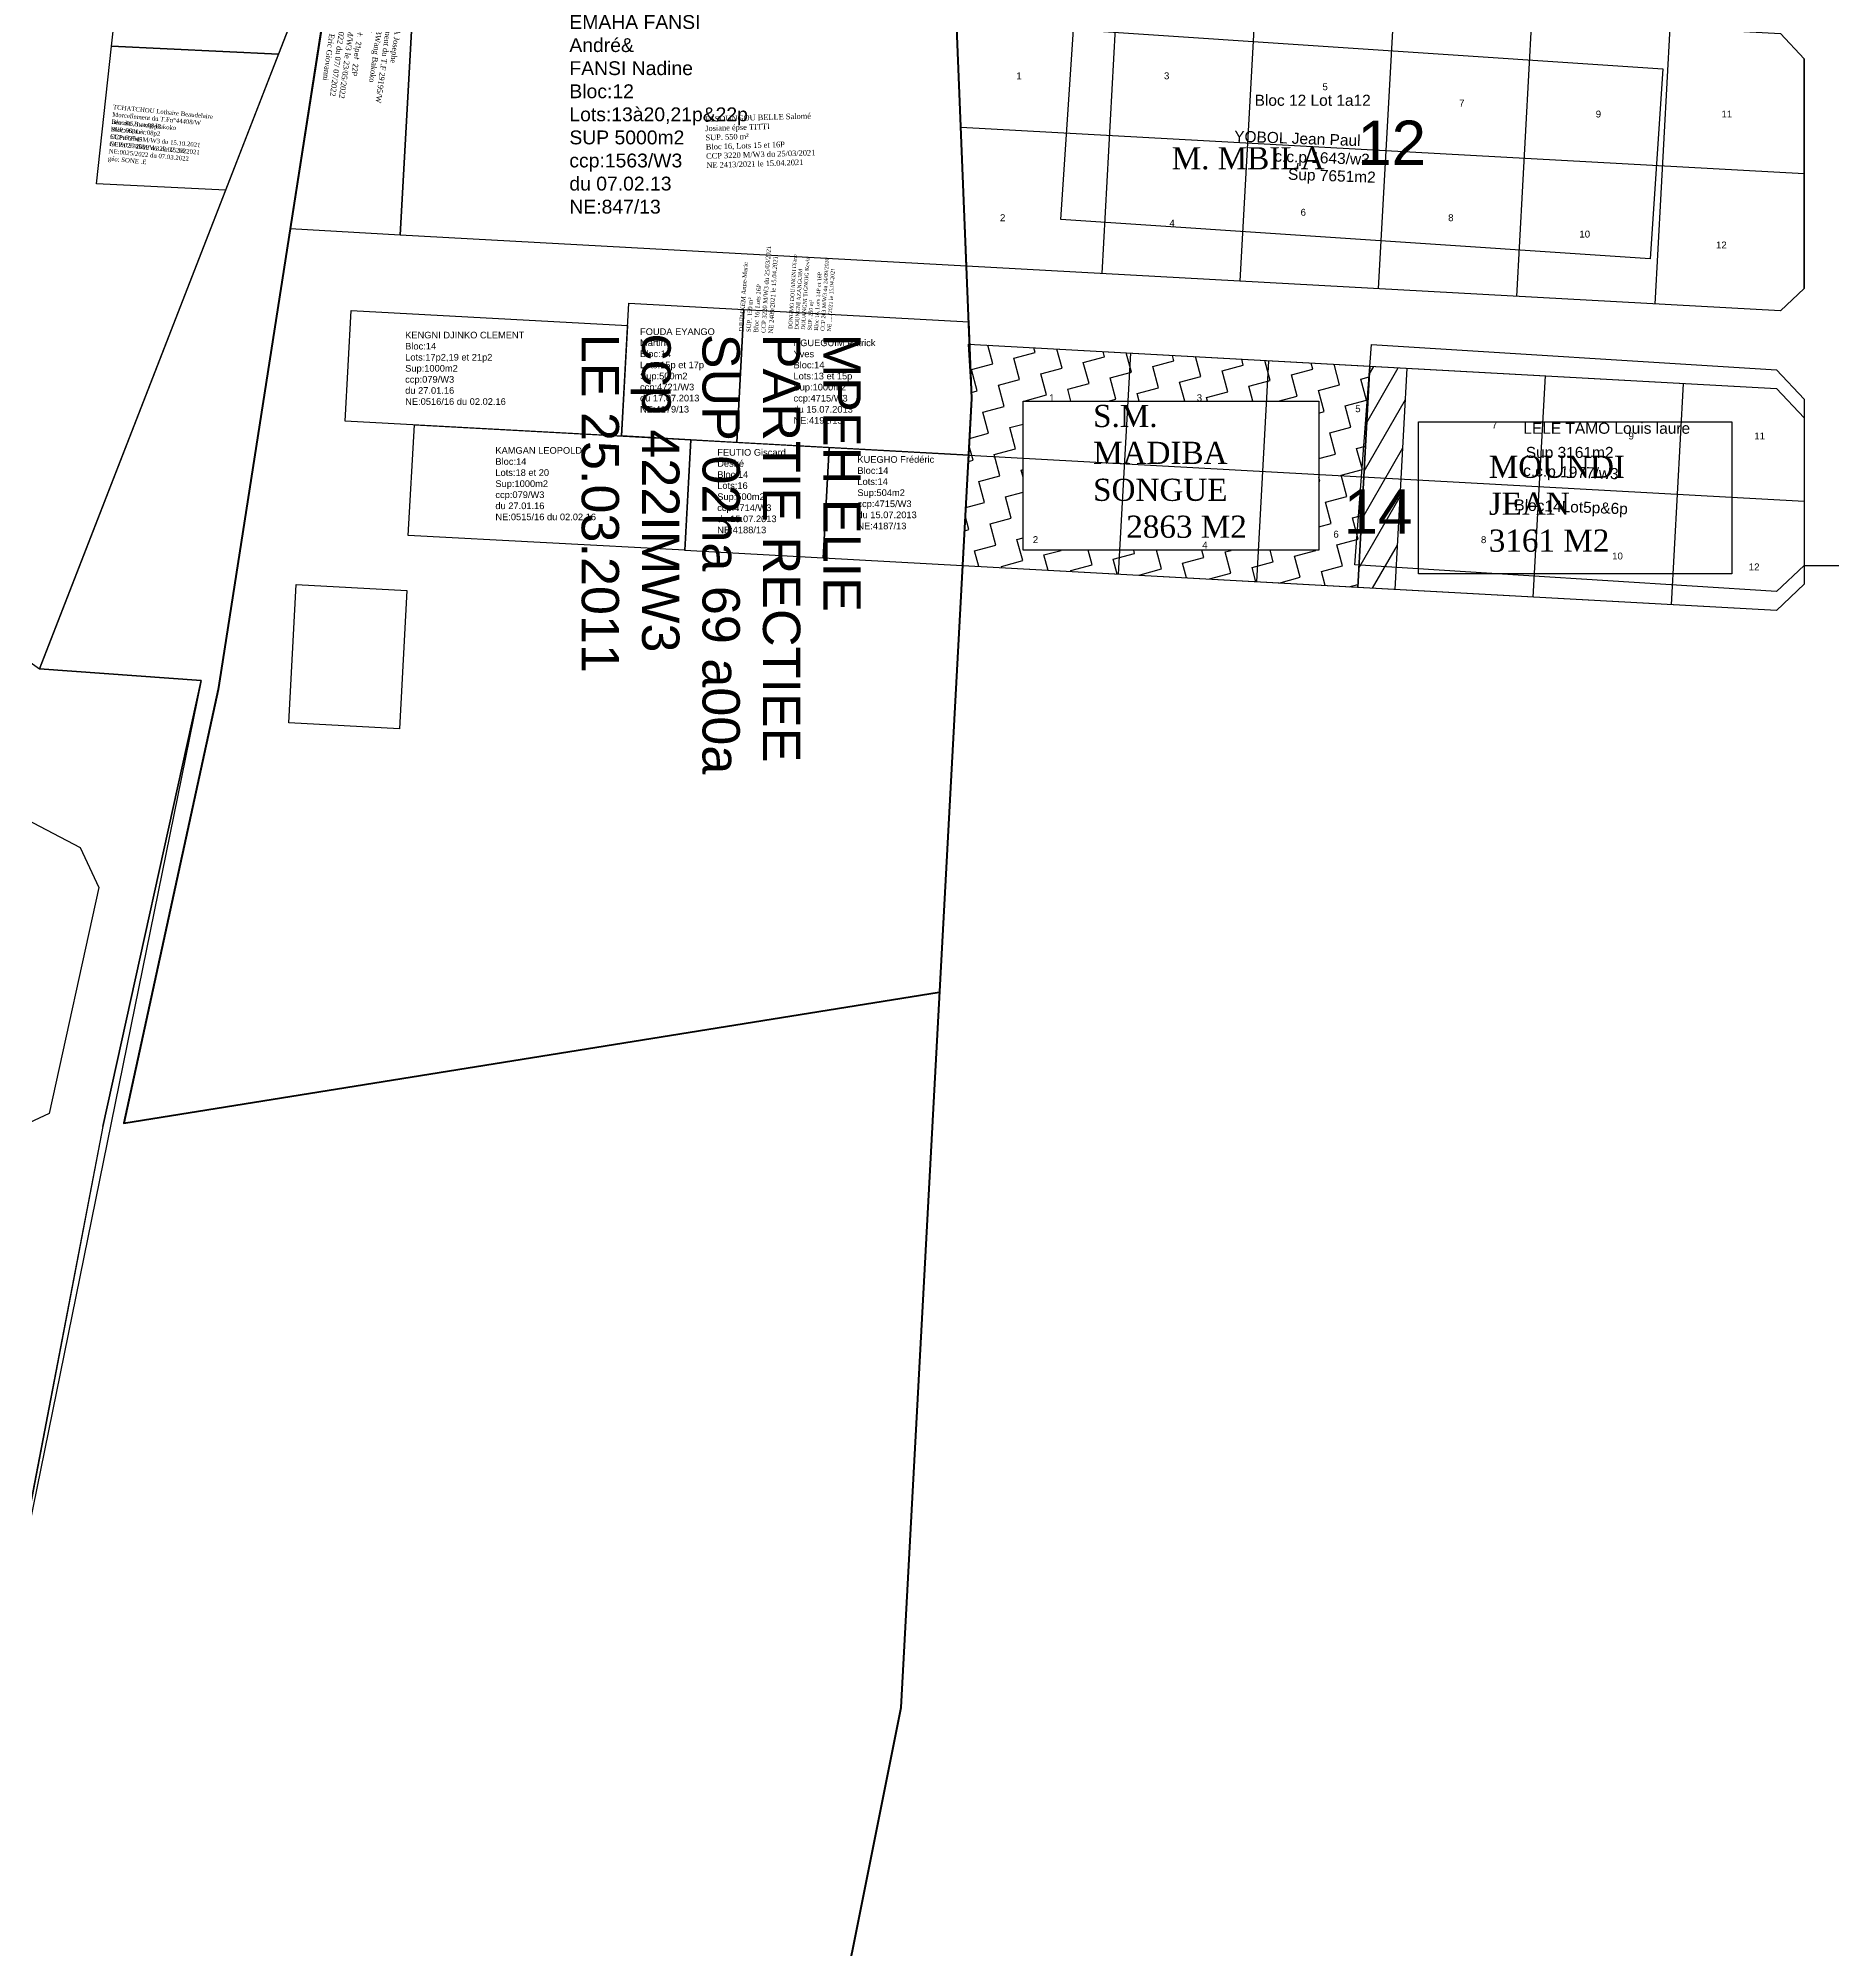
# Model space of a CAD drawing. Header units: millimetres. Extents: x 590121 to 927379, y 438565 to 1441738.
# Drawn here: x 925174.1 to 925498.2, y 1439115.5 to 1439460.7 of the extents above; entities that cross this region are included whole.
import ezdxf

# ---------------------------------------------------------------- set-up
doc = ezdxf.new("R2010")
doc.units = ezdxf.units.MM
doc.header["$LTSCALE"] = 10
doc.layers.add('end maj 26 02 2021', color=30, linetype='Continuous')
doc.layers.add('MAJ MARS', color=7, linetype='Continuous')
doc.styles.get("Standard").update_dxf_attribs({"font": 'arial.ttf'})
doc.styles.add('Times 1.0', font='times.ttf', dxfattribs={"width": 0.99, "height": 1})
doc.styles.add('Times 4.0', font='times.ttf', dxfattribs={"width": 0.99, "height": 2})

msp = doc.modelspace()

# ---------------------------------------------------------------- hatches: boundary and pattern name
at = {"layer": 'end maj 26 02 2021', "linetype": 'ByBlock'}
h = msp.add_hatch(dxfattribs=at)
h.set_pattern_fill('ZIGZAG', color=256, scale=1.25, angle=15, style=0)
h.set_pattern_definition([(15, (0, 0), (2.806330038, 4.860706208), [3.96875, -3.96875]), (105, (3.8335, 1.027), (-4.860706208, 2.806330038), [3.96875, -3.96875])])
h.paths.add_polyline_path([(925371.39, 1439403.8), (925342.12, 1439405.41), (925342.69, 1439395.58), (925342.14, 1439385.38), (925351.95, 1439384.84), (925351.95, 1439395.11), (925370.91, 1439395.11)])
h.paths.add_polyline_path([(925396.35, 1439402.42), (925371.39, 1439403.8), (925370.91, 1439395.11), (925395.94, 1439395.11)])
h.paths.add_polyline_path([(925414.56, 1439401.42), (925396.35, 1439402.42), (925395.94, 1439395.11), (925405.37, 1439395.11), (925405.37, 1439381.9), (925413.46, 1439381.45)])
h.paths.add_polyline_path([(925413.46, 1439381.45), (925405.37, 1439381.9), (925405.37, 1439368.18), (925394.46, 1439368.18), (925394.15, 1439362.49), (925412.37, 1439361.48)])
h.paths.add_polyline_path([(925394.46, 1439368.18), (925369.43, 1439368.18), (925369.19, 1439363.86), (925394.15, 1439362.49)])
h.paths.add_polyline_path([(925351.95, 1439384.84), (925342.14, 1439385.38), (925341.06, 1439365.41), (925369.19, 1439363.86), (925369.43, 1439368.18), (925351.95, 1439368.18)])
h.paths.add_polyline_path([(925356.35, 1439394.79), (925357.39, 1439394.79), (925357.39, 1439396.66), (925356.35, 1439396.66)], flags=25)
h.paths.add_polyline_path([(925383, 1439394.79), (925384.45, 1439394.79), (925384.45, 1439396.66), (925383, 1439396.66)], flags=9)
h.paths.add_polyline_path([(925411.62, 1439392.82), (925413.08, 1439392.82), (925413.08, 1439394.69), (925411.62, 1439394.69)], flags=24)
h.paths.add_polyline_path([(925407.67, 1439370.16), (925409.13, 1439370.16), (925409.13, 1439372.03), (925407.67, 1439372.03)], flags=24)
h.paths.add_polyline_path([(925407.83, 1439369.19), (925422.5, 1439369.19), (925422.5, 1439381.19), (925407.83, 1439381.19)], flags=9)
h = msp.add_hatch(dxfattribs=at)
h.set_pattern_fill('ANSI31', color=256, scale=1.25, angle=15, style=0)
h.paths.add_polyline_path([(925421.31, 1439401.05), (925414.56, 1439401.42), (925413.46, 1439381.45), (925420.21, 1439381.08)])
h.paths.add_polyline_path([(925412.37, 1439361.48), (925419.11, 1439361.11), (925420.21, 1439381.08), (925413.46, 1439381.45)])
h.paths.add_polyline_path([(925410.12, 1439369.19), (925426.31, 1439369.19), (925426.31, 1439381.19), (925410.12, 1439381.19)], flags=9)

# ---------------------------------------------------------------- linework, layer by layer
at = {"flags": 128}
for points in [[(925227.33, 1439475.86), (925242.23, 1439475.04), (925239.49, 1439425.12), (925219.59, 1439426.21)], [(925187.36, 1439459.24), (925217.48, 1439457.77), (925207.93, 1439433.21), (925184.64, 1439434.35)]]:
    msp.add_lwpolyline(points, close=True, dxfattribs=at)
at = {"layer": 'end maj 26 02 2021', "color": 3, "linetype": 'ByBlock'}
for p, q in [((925342.69, 1439395.58), (925336.42, 1439550.42)), ((925329.96, 1439159.25), (925342.69, 1439395.58))]:
    msp.add_line(p, q, dxfattribs=at)
at = {"layer": 'end maj 26 02 2021', "color": 5, "linetype": 'ByBlock'}
for p, q in [((925336.42, 1439550.42), (925342.69, 1439395.58)), ((925174.33, 1439346.8), (925229.21, 1439487.92)), ((925174.33, 1439346.8), (925229.21, 1439487.92)), ((925342.69, 1439395.58), (925329.96, 1439159.25))]:
    msp.add_line(p, q, dxfattribs=at)
at = {"layer": 'end maj 26 02 2021', "linetype": 'ByBlock', "ltscale": 0.0014}
msp.add_line((925229.21, 1439487.92), (925174.33, 1439346.8), dxfattribs=at)
at = {"layer": 'end maj 26 02 2021', "color": 0, "linetype": 'ByBlock'}
for p, q in [((925368.9, 1439468.07), (925366.15, 1439418.15)), ((925393.86, 1439466.7), (925391.11, 1439416.77)), ((925418.82, 1439465.32), (925416.08, 1439415.4)), ((925443.78, 1439463.95), (925441.04, 1439414.03)), ((925468.75, 1439462.58), (925466, 1439412.65)), ((925488.72, 1439461.48), (925493, 1439456.95)), ((925493, 1439456.95), (925493, 1439415.46)), ((925493, 1439415.46), (925493, 1439456.95)), ((925340.71, 1439444.59), (925493, 1439436.2)), ((925493, 1439415.46), (925488.72, 1439411.4)), ((925342.12, 1439405.41), (925488.01, 1439397.38)), ((925369.19, 1439363.86), (925371.39, 1439403.8)), ((925394.15, 1439362.49), (925396.35, 1439402.42)), ((925414.56, 1439401.42), (925412.37, 1439361.48)), ((925419.11, 1439361.11), (925421.31, 1439401.05)), ((925419.11, 1439361.11), (925421.31, 1439401.05)), ((925444.07, 1439359.74), (925446.27, 1439399.68)), ((925469.04, 1439358.36), (925471.23, 1439398.3)), ((925488.01, 1439397.38), (925493, 1439392.11)), ((925342.69, 1439395.58), (925329.96, 1439159.25)), ((925493, 1439392.11), (925493, 1439362.05)), ((925342.14, 1439385.38), (925493, 1439377.08)), ((925488.01, 1439357.32), (925341.06, 1439365.41)), ((925493, 1439362.05), (925488.01, 1439357.32))]:
    msp.add_line(p, q, dxfattribs=at)
at = {"layer": 'end maj 26 02 2021', "linetype": 'ByBlock'}
for p, q in [((925488.72, 1439461.48), (925493, 1439456.95)), ((925493, 1439456.95), (925493, 1439415.46)), ((925493, 1439415.46), (925488.72, 1439411.4)), ((925411.86, 1439365.56), (925414.86, 1439405.37)), ((925414.86, 1439405.37), (925488.01, 1439400.77)), ((925488.01, 1439400.77), (925493, 1439395.46)), ((925493, 1439395.46), (925493, 1439365.46)), ((925488.01, 1439360.77), (925411.86, 1439365.56)), ((925493, 1439365.46), (925488.01, 1439360.77)), ((925493, 1439365.46), (925507, 1439365.46))]:
    msp.add_line(p, q, dxfattribs=at)
at = {"layer": 'end maj 26 02 2021', "color": 7, "linetype": 'ByBlock', "lineweight": 20}
for p, q in [((925181.7, 1439314.52), (925082.99, 1439366.25)), ((925082.99, 1439366.25), (925181.7, 1439314.52))]:
    msp.add_line(p, q, dxfattribs=at)
at = {"layer": 'end maj 26 02 2021', "linetype": 'ByBlock', "flags": 128}
msp.add_lwpolyline([(925185.79, 1439264.16), (925203.51, 1439344.65), (925174.33, 1439346.8), (925229.21, 1439487.92), (925180.26, 1439526.94), (925200.47, 1439542.15), (925212.37, 1439714.88), (925262.15, 1439715.47), (925260.89, 1439898.44), (925281.73, 1439973.69), (925234.59, 1439996.18), (925233.2, 1440029.88), (925222.77, 1440055.65), (925194.25, 1440230.87), (925222.91, 1440244.66)], dxfattribs=at)
msp.add_lwpolyline([(925185.79, 1439264.16), (925203.51, 1439344.65), (925174.33, 1439346.8), (925229.21, 1439487.92), (925180.26, 1439526.94), (925200.47, 1439542.15), (925212.37, 1439714.88), (925262.15, 1439715.47), (925260.89, 1439898.44), (925281.73, 1439973.69), (925234.59, 1439996.18), (925233.2, 1440029.88), (925222.77, 1440055.65), (925194.25, 1440230.87), (925222.91, 1440244.66)], dxfattribs=at)
at = {"layer": 'end maj 26 02 2021', "color": 3, "linetype": 'ByBlock', "lineweight": 60, "ltscale": 0.0014, "flags": 128}
msp.add_lwpolyline([(925403.41, 1439860.67), (925626.23, 1439723.85), (925694.66, 1439547.94), (925698.18, 1439212.92), (925665.03, 1438955.68), (925715.09, 1438590.1), (925841.26, 1438441.57), (925550, 1438420.5), (925365.01, 1438465.18), (925310, 1438743.2), (925294.47, 1438982.09), (925329.96, 1439159.25), (925342.69, 1439395.58), (925336.42, 1439550.42), (925324.83, 1439708.81), (925337.45, 1439854.84)], close=True, dxfattribs=at)
at = {"layer": 'end maj 26 02 2021', "linetype": 'ByBlock', "ltscale": 0.0014, "flags": 128}
msp.add_lwpolyline([(924963.25, 1439497.33), (925174.33, 1439346.8), (925203.51, 1439344.65), (925185.79, 1439264.16), (925162.5, 1439143.2), (925141.13, 1438993.63), (925117.34, 1438986.06), (925102.11, 1438981.22), (925095.9, 1438952.88), (925093.78, 1438943.23), (925082.31, 1438890.91), (925080.54, 1438882.82), (925073.93, 1438852.7), (924997.93, 1438743.67), (924924.55, 1438936.7), (924809.47, 1439239.74), (924891.2, 1439376.63), (924938.89, 1439456.48)], close=True, dxfattribs=at)
at = {"layer": 'end maj 26 02 2021', "color": 3, "linetype": 'ByBlock', "lineweight": -3, "ltscale": 0.0014, "flags": 128}
msp.add_lwpolyline([(924963.26, 1439497.32), (925174.33, 1439346.8), (925203.51, 1439344.65), (925185.79, 1439264.16), (925162.17, 1439140.9), (925141.13, 1438993.63), (925102.11, 1438981.22), (925082.31, 1438890.91), (925073.93, 1438852.7), (924997.94, 1438743.67), (924809.48, 1439239.74)], close=True, dxfattribs=at)
at = {"layer": 'end maj 26 02 2021', "color": 3, "flags": 128}
msp.add_lwpolyline([(924963.26, 1439497.32), (925174.33, 1439346.8), (925203.51, 1439344.65), (925162.5, 1439143.2), (925141.13, 1438993.63), (925102.11, 1438981.22), (925073.93, 1438852.7), (924997.91, 1438743.63), (924875.62, 1439065.57), (924809.48, 1439239.74), (924891.2, 1439376.63)], close=True, dxfattribs=at)
at = {"layer": 'end maj 26 02 2021', "linetype": 'ByBlock', "lineweight": -3, "ltscale": 0.0014, "flags": 128}
msp.add_lwpolyline([(924963.26, 1439497.32), (925174.33, 1439346.8), (925203.51, 1439344.65)], dxfattribs=at)
at = {"layer": 'end maj 26 02 2021', "color": 150, "linetype": 'ByBlock', "lineweight": -3, "ltscale": 0.0014, "flags": 128}
for points in [[(925190.27, 1439485.81), (925227.68, 1439483.98), (925217.48, 1439457.77), (925187.36, 1439459.24)], [(925230.61, 1439411.48), (925280.54, 1439408.76), (925279.43, 1439388.79), (925229.51, 1439391.51)], [(925242.03, 1439390.83), (925291.96, 1439388.16), (925290.89, 1439368.19), (925240.93, 1439370.86)]]:
    msp.add_lwpolyline(points, close=True, dxfattribs=at)
at = {"layer": 'end maj 26 02 2021', "color": 3, "linetype": 'ByBlock', "lineweight": 50, "ltscale": 0.0014, "flags": 128}
msp.add_lwpolyline([(925339.03, 1439486.07), (925229.21, 1439487.92), (925206.63, 1439343.06), (925189.57, 1439264.76), (925336.79, 1439288.37)], dxfattribs=at)
at = {"layer": 'end maj 26 02 2021', "linetype": 'ByBlock', "ltscale": 0.0014, "flags": 128}
msp.add_lwpolyline([(925242.23, 1439475.04), (925339.69, 1439469.68), (925341.72, 1439419.49), (925239.49, 1439425.12), (925242.23, 1439475.04)], dxfattribs=at)
at = {"layer": 'end maj 26 02 2021', "color": 0, "linetype": 'ByBlock'}
msp.add_lwpolyline([(925339.69, 1439469.68), (925488.72, 1439461.48), (925493, 1439456.95), (925493, 1439415.46), (925488.72, 1439411.4), (925341.72, 1439419.49)], dxfattribs=at)
at = {"layer": 'end maj 26 02 2021', "linetype": 'ByBlock'}
for points in [[(925361.03, 1439462.21), (925467.48, 1439455.1), (925465.19, 1439420.81), (925358.74, 1439427.91)], [(925351.95, 1439395.11), (925405.37, 1439395.11), (925405.37, 1439368.18), (925351.95, 1439368.18)], [(925423.35, 1439391.41), (925479.95, 1439391.41), (925479.95, 1439363.96), (925423.35, 1439363.96)]]:
    msp.add_lwpolyline(points, close=True, dxfattribs=at)
at = {"layer": 'end maj 26 02 2021', "linetype": 'ByBlock', "lineweight": -3, "ltscale": 0.0014, "flags": 128}
for points in [[(925280.76, 1439412.83), (925301.53, 1439411.69), (925300.23, 1439387.68), (925279.46, 1439388.83)], [(925301.53, 1439411.69), (925342.13, 1439409.45), (925342.69, 1439395.58), (925342.14, 1439385.38), (925300.23, 1439387.68)], [(925291.97, 1439388.14), (925316.93, 1439386.77), (925315.83, 1439366.79), (925290.89, 1439368.14)], [(925316.93, 1439386.77), (925342.14, 1439385.38), (925341.04, 1439365.41), (925315.85, 1439366.79)], [(925220.71, 1439362.02), (925240.67, 1439360.92), (925239.33, 1439335.96), (925219.37, 1439337.05)]]:
    msp.add_lwpolyline(points, close=True, dxfattribs=at)
at = {"layer": 'end maj 26 02 2021', "color": 0, "linetype": 'ByBlock'}
for points in [[(925342.12, 1439405.41), (925414.56, 1439401.42), (925412.37, 1439361.48), (925341.06, 1439365.41), (925342.69, 1439395.58)], [(925414.56, 1439401.42), (925488.01, 1439397.38), (925493, 1439392.11), (925493, 1439362.05), (925488.01, 1439357.32), (925412.37, 1439361.48)]]:
    msp.add_lwpolyline(points, close=True, dxfattribs=at)
at = {"layer": 'end maj 26 02 2021', "flags": 128}
msp.add_lwpolyline([(925100.07, 1439399.76), (925174.33, 1439346.8)], dxfattribs=at)
msp.add_lwpolyline([(925080.77, 1439367.41), (925181.7, 1439314.52), (925185.05, 1439307.32), (925176.06, 1439266.48), (925170.56, 1439263.92), (925055.1, 1439324.41), (925053.23, 1439331.02), (925073.78, 1439365.44)], close=True, dxfattribs=at)
at = {"layer": 'end maj 26 02 2021', "linetype": 'ByBlock'}
msp.add_point((925342.69, 1439395.58), dxfattribs=at)
at = {"layer": 'MAJ MARS', "flags": 128}
msp.add_lwpolyline([(925187.36, 1439459.24), (925217.48, 1439457.77), (925207.93, 1439433.21), (925184.64, 1439434.35)], close=True, dxfattribs=at)

# ---------------------------------------------------------------- texts
at = {"attachment_point": 1}
for s, insert, char_height, width, rotation in [('\\A1;{\\fTimes New Roman|b0|i0|c0|p18;NGALLA Josephe\\P\\C1;Morcellement du T.F 29195/W\\P\\C256;Lieu- dit:BWang Bakoko\\Psup:871m\\fISOCPEUR|b0|i0|c0|p34;²\\Pbloc: 12 lot: 21pet 22P\\fTimes New Roman|b0|i0|c0|p18;\\PCCP:4394M/W3 le 23/05/2022\\PNE: 4394/2022 du 07/ 07/2022\\P\\C1;Geo: SONE Eric Giovanni }', (925240.25, 1439467.33), 1, 30, 262.1083), ('{\\fTimes New Roman|b0|i0|c0|p18;TCHATCHOU Lothaire Beaudelaire\\PMorcellement du T.Fn%%D44408/W\\Plieu dit: Bwang-Bakoko\\PBloc:06, Lot:08p2\\PSUP:668m²\\PCCPn%%D3745M/W3 du 15.10.2021\\PNE:0025/2022 du 07.03.2022\\Pgéo: SONE .E}', (925187.66, 1439448.65), 0.8, 19.9892, 354.4261)]:
    msp.add_mtext(s, dxfattribs=dict(at, insert=insert, char_height=char_height, width=width, rotation=rotation))
at = {"layer": 'end maj 26 02 2021', "color": 0, "linetype": 'ByBlock'}
for s, height, p in [('1', 1.25, (925350.74, 1439453.24)), ('3', 1.25, (925377.39, 1439453.24)), ('5', 1.25, (925406.01, 1439451.27)), ('7', 1.25, (925430.68, 1439448.31)), ('12', 8, (925412.29, 1439437.78)), ('9', 1.25, (925455.36, 1439446.34)), ('11', 1.25, (925478.06, 1439446.34)), ('2', 1.25, (925347.78, 1439427.62)), ('4', 1.25, (925378.37, 1439426.63)), ('6', 1.25, (925402.06, 1439428.6)), ('8', 1.25, (925428.71, 1439427.62)), ('10', 1.25, (925452.4, 1439424.66)), ('12', 1.25, (925477.07, 1439422.69)), ('1', 1.25, (925356.66, 1439395.1)), ('3', 1.25, (925383.31, 1439395.1)), ('5', 1.25, (925411.93, 1439393.13)), ('7', 1.25, (925436.6, 1439390.18)), ('9', 1.25, (925461.28, 1439388.2)), ('11', 1.25, (925483.98, 1439388.2)), ('14', 8, (925409.83, 1439371.19)), ('2', 1.25, (925353.7, 1439369.48)), ('4', 1.25, (925384.3, 1439368.5)), ('6', 1.25, (925407.98, 1439370.47)), ('8', 1.25, (925434.63, 1439369.48)), ('10', 1.25, (925458.32, 1439366.53)), ('12', 1.25, (925482.99, 1439364.56))]:
    msp.add_text(s, height=height, dxfattribs=at).set_placement(p)
at = {"layer": 'end maj 26 02 2021', "color": 7, "linetype": 'ByBlock'}
for s, p in [('Bloc 12 Lot 1a12', (925393.76, 1439448.45)), ('LELE TAMO Louis laure', (925442.28, 1439389.23)), ('Sup 3161m2', (925442.73, 1439384.86))]:
    msp.add_text(s, height=2, dxfattribs=at).set_placement(p)
for s, p in [('YOBOL Jean Paul', (925390.04, 1439441.98)), ('c.c.p 1643/w3', (925397.29, 1439438.38)), ('Sup 7651m2', (925399.76, 1439435.11)), ('c.c.p 1977/w3', (925442.23, 1439381.62)), ('Bloc14Lot5p&6p', (925440.63, 1439375.41))]:
    msp.add_text(s, height=2, rotation=357.9541, dxfattribs=at).set_placement(p)
at = {"layer": 'end maj 26 02 2021', "linetype": 'ByBlock', "ltscale": 0.0014}
for s, height, p in [('LE 25.03.2011', 6.7392, (925272.24, 1439407.29)), ('ccp 422IMW3', 6.7392, (925283.15, 1439407.29)), ('SUP 02ha 69 a00a', 6.7392, (925294.06, 1439407.29)), ('PARTIE RECTIEE', 6.7392, (925304.98, 1439407.29)), ('MPEH ELIE', 6.739, (925315.89, 1439407.29))]:
    msp.add_text(s, height=height, rotation=270, dxfattribs=at).set_placement(p)
at = {"layer": 'end maj 26 02 2021', "linetype": 'ByBlock', "ltscale": 0.0014, "width": 30.23, "attachment_point": 1}
for s, insert, char_height in [('{\\C7;EMAHA FANSI André&\\PFANSI Nadine\\PBloc:12\\PLots:13à20,21p&22p\\PSUP 5000m2\\Pccp:1563/W3 \\Pdu 07.02.13\\PNE:847/13}', (925270.02, 1439464.83), 2.5), ('{\\C7;KENGNI DJINKO CLEMENT\\PBloc:14 \\PLots:17p2,19 et 21p2\\PSup:1000m2\\Pccp:079/W3 \\Pdu 27.01.16\\PNE:0516/16 du 02.02.16}', (925240.37, 1439407.65), 1.2), ('{\\C7;FOUDA EYANGO\\PMartine \\PBloc:14 \\PLots:15p et 17p\\PSup:500m2\\Pccp:4721/W3 \\Pdu 17.07.2013\\PNE:4179/13}', (925282.78, 1439408.27), 1.2), ('{\\C7;NGUEGUIM Patrick\\PYves\\PBloc:14 \\PLots:13 et 15p\\PSup:1000m2\\Pccp:4715/W3 \\Pdu 15.07.2013\\PNE:4191/13}', (925310.49, 1439406.25), 1.2), ('{\\C7;KAMGAN LEOPOLD\\PBloc:14 \\PLots:18 et 20\\PSup:1000m2\\Pccp:079/W3 \\Pdu 27.01.16\\PNE:0515/16 du 02.02.16}', (925256.66, 1439386.82), 1.2), ('{\\C7;FEUTIO Giscard \\PDésiré\\PBloc:14 \\PLots:16\\PSup:500m2\\Pccp:4714/W3 \\Pdu 15.07.2013\\PNE:4188/13}', (925296.72, 1439386.47), 1.2), ('{\\C7;KUEGHO Frédéric\\PBloc:14 \\PLots:14\\PSup:504m2\\Pccp:4715/W3 \\Pdu 15.07.2013\\PNE:4187/13}', (925322.03, 1439385.19), 1.2)]:
    msp.add_mtext(s, dxfattribs=dict(at, insert=insert, char_height=char_height))
at = {"layer": 'end maj 26 02 2021', "color": 150, "linetype": 'ByBlock', "lineweight": -3, "ltscale": 0.0014, "width": 40.3163, "attachment_point": 1, "style": 'Times 1.0'}
for s, insert, char_height, rotation in [('{\\C256;ESSOUNGOU BELLE Salomé \\PJosiane épse TITTI\\P\\fTimes New Roman|b0|i0|c186|p18;SUP. \\fTimes New Roman|b0|i0|c0|p18;550\\fTimes New Roman|b0|i0|c186|p18; m²\\PBloc \\fTimes New Roman|b0|i0|c0|p18;16\\fTimes New Roman|b0|i0|c186|p18;, Lots \\fTimes New Roman|b0|i0|c0|p18;15 et 16P\\P\\fTimes New Roman|b0|i0|c186|p18;CCP \\fTimes New Roman|b0|i0|c0|p18;3220 M\\fTimes New Roman|b0|i0|c186|p18;/W\\fTimes New Roman|b0|i0|c0|p18;3\\fTimes New Roman|b0|i0|c186|p18; du \\fTimes New Roman|b0|i0|c0|p18;25/03/2021\\P\\fTimes New Roman|b0|i0|c186|p18;NE \\fTimes New Roman|b0|i0|c0|p18;2413\\fTimes New Roman|b0|i0|c186|p18;/\\fTimes New Roman|b0|i0|c0|p18;2\\fTimes New Roman|b0|i0|c186|p18;021 le \\fTimes New Roman|b0|i0|c0|p18;15.04.2021}', (925294.48, 1439446.54), 1, 1.8461), ('{\\C256;DJUIMKEM Anne-Marie\\P\\fTimes New Roman|b0|i0|c186|p18;SUP. \\fTimes New Roman|b0|i0|c0|p18;150\\fTimes New Roman|b0|i0|c186|p18; m²\\PBloc \\fTimes New Roman|b0|i0|c0|p18;16\\fTimes New Roman|b0|i0|c186|p18;, Lots \\fTimes New Roman|b0|i0|c0|p18;16P\\P\\fTimes New Roman|b0|i0|c186|p18;CCP \\fTimes New Roman|b0|i0|c0|p18;3220 M\\fTimes New Roman|b0|i0|c186|p18;/W\\fTimes New Roman|b0|i0|c0|p18;3\\fTimes New Roman|b0|i0|c186|p18; du \\fTimes New Roman|b0|i0|c0|p18;25/03/2021\\P\\fTimes New Roman|b0|i0|c186|p18;NE \\fTimes New Roman|b0|i0|c0|p18;2409\\fTimes New Roman|b0|i0|c186|p18;/\\fTimes New Roman|b0|i0|c0|p18;2\\fTimes New Roman|b0|i0|c186|p18;021 le \\fTimes New Roman|b0|i0|c0|p18;15.04.2021}', (925300.64, 1439407.71), 0.8, 86.3726), ('{\\C256;DONGMO DOUANGNI Diane\\PDOUNGNI AZANGUIM\\PDOUANGNI TIGNOIG Kevin\\P\\fTimes New Roman|b0|i0|c186|p18;SUP. \\fTimes New Roman|b0|i0|c0|p18;250\\fTimes New Roman|b0|i0|c186|p18; m²\\PBloc \\fTimes New Roman|b0|i0|c0|p18;16\\fTimes New Roman|b0|i0|c186|p18;, Lots \\fTimes New Roman|b0|i0|c0|p18;14P et 16P\\P\\fTimes New Roman|b0|i0|c186|p18;CCP \\fTimes New Roman|b0|i0|c0|p18;263 M\\fTimes New Roman|b0|i0|c186|p18;/W\\fTimes New Roman|b0|i0|c0|p18;3\\fTimes New Roman|b0|i0|c186|p18; du \\fTimes New Roman|b0|i0|c0|p18;24/09/2020\\P\\fTimes New Roman|b0|i0|c186|p18;NE \\fTimes New Roman|b0|i0|c0|p18;.....\\fTimes New Roman|b0|i0|c186|p18;/\\fTimes New Roman|b0|i0|c0|p18;2\\fTimes New Roman|b0|i0|c186|p18;021 le \\fTimes New Roman|b0|i0|c0|p18;15.04.2021}', (925309.55, 1439408.18), 0.7, 86.3726)]:
    msp.add_mtext(s, dxfattribs=dict(at, insert=insert, char_height=char_height, rotation=rotation))
at = {"layer": 'end maj 26 02 2021', "color": 0, "linetype": 'ByBlock', "char_height": 4, "attachment_point": 1, "style": 'Times 4.0'}
for s, insert, width in [('M. MBILA\\P    ', (925378.79, 1439440.98), 54.2357), ('S.M. MADIBA SONGUE\\P    2863 M2', (925364.6, 1439394.45), 35.4797), ('MOUNDI \\PJEAN\\P3161 M2', (925436.05, 1439385.27), 26.4423)]:
    msp.add_mtext(s, dxfattribs=dict(at, insert=insert, width=width))
at = {"layer": 'MAJ MARS', "insert": (925187.66, 1439448.65), "char_height": 0.8, "width": 19.9892, "attachment_point": 1, "rotation": 354.4261}
msp.add_mtext('{\\fTimes New Roman|b0|i0|c0|p18;TCHATCHOU Lothaire Beaudelaire\\PMorcellement du T.Fn%%D44408/W\\PBloc:06, Lot:08p2\\PSUP:668m²\\PCCPn%%D3745M/W3 du 15.10.2021\\PNE:0025/2022 du 22.02.2022}', dxfattribs=at)

doc.saveas('drawing.dxf')
